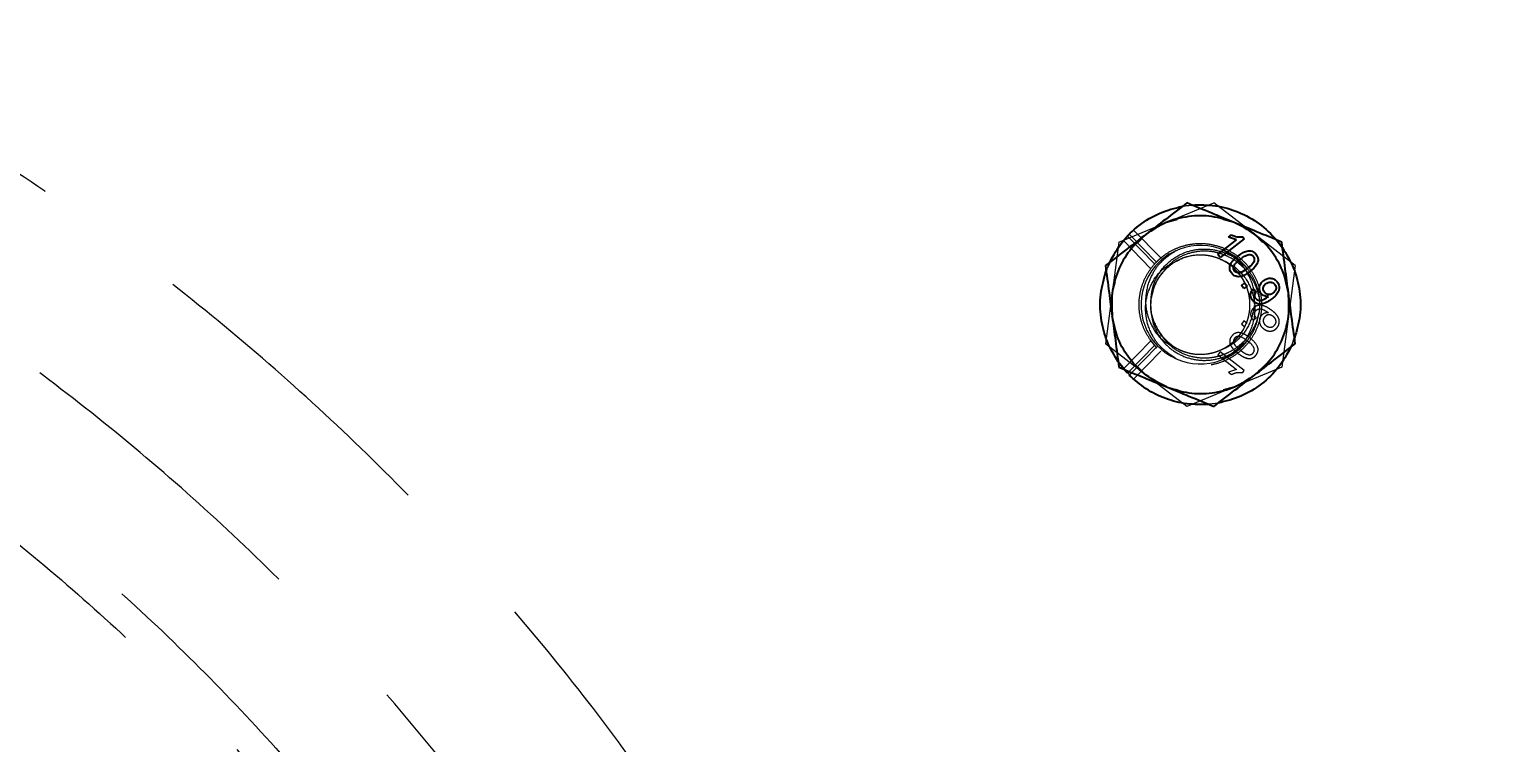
# Model space of a CAD drawing. Header units: millimetres. Extents: x 861 to 27901, y 673 to 17923.
# Drawn here: x 11031.6 to 11227.5, y 6030 to 6125.5 of the extents above; entities that cross this region are included whole.
import ezdxf

# ---------------------------------------------------------------- set-up
doc = ezdxf.new("R2010")
doc.units = ezdxf.units.MM
doc.header["$LTSCALE"] = 33.3
doc.linetypes.add('HIDDEN', pattern=[1.905, 1.27, -0.635])
doc.layers.add('CAPA_1', color=7, linetype='Continuous')
doc.styles.add('SLDTEXTSTYLE0', font='TXT', dxfattribs={"width": 0.75})
doc.dimstyles.new('SLDDIMSTYLE0', dxfattribs={"dimtxt": 66.6, "dimasz": 66.6, "dimexe": 0, "dimexo": 0.0625, "dimgap": 16.65, "dimtad": 2, "dimdec": 0, "dimlfac": 1.261261, "dimrnd": 1e-09, "dimzin": 12, "dimdsep": 46, "dimtxsty": 'SLDTEXTSTYLE0', "dimsah": 1, "dimcen": 0.09, "dimadec": 0, "dimazin": 3, "dimtfac": 1, "dimtdec": 0, "dimtofl": 0, "dimtmove": 0, "dimatfit": 3, "dimfxl": 1, "dimfrac": 2, "dimtolj": 1, "dimtzin": 12, "dimarcsym": 0})

# ---------------------------------------------------------------- blocks, each defined once
blk = doc.blocks.new('_D_13')
at = {"layer": 'CAPA_1', "transparency": 16777216}
for p, q in [((9823.17, 6912.25), (14695.32, 6912.25)), ((14662.02, 6912.25), (14662.02, 5357.98)), ((14240.18, 5357.98), (14695.32, 5357.98))]:
    blk.add_line(p, q, dxfattribs=at)
for points in [[(14662.02, 6912.25), (14651.77, 6845.65), (14672.27, 6845.65)], [(14662.02, 5357.98), (14672.27, 5424.58), (14651.77, 5424.58)]]:
    blk.add_solid(points, dxfattribs=at)
at = {"layer": 'CAPA_1', "transparency": 16777216, "insert": (14576.17, 6036.69), "char_height": 66.6, "attachment_point": 1, "rotation": 90, "style": 'SLDTEXTSTYLE0'}
blk.add_mtext('1960', dxfattribs=at)

msp = doc.modelspace()

# ---------------------------------------------------------------- linework, layer by layer
at = {"color": 1, "linetype": 'HIDDEN', "lineweight": 18}
for p, q in [((11177.32, 6097.02), (11190.02, 6102.25)), ((11186.1, 6101.85), (11185.23, 6101.63)), ((11185.82, 6101.82), (11187.06, 6101.98)), ((11187.7, 6101.96), (11186.36, 6101.89)), ((11200.9, 6093.88), (11190.02, 6102.25)), ((11178.69, 6098.06), (11179.27, 6098.61)), ((11179.74, 6098.95), (11179.27, 6098.61)), ((11179.27, 6098.61), (11182.9, 6094.89)), ((11183.67, 6099.64), (11185.15, 6100.03)), ((11191.26, 6100.03), (11192.75, 6099.63)), ((11177.32, 6097.02), (11175.51, 6083.41)), ((11181.58, 6093.46), (11177.92, 6097.21)), ((11178.45, 6097.82), (11178.08, 6097.33)), ((11182.09, 6094.09), (11178.45, 6097.82)), ((11182.32, 6094.34), (11178.69, 6098.06)), ((11180.87, 6097.98), (11179.87, 6096.98)), ((11195.46, 6098.07), (11196.54, 6096.98)), ((11199.32, 6096.04), (11198.21, 6097.49)), ((11198.42, 6097.29), (11199.18, 6096.3)), ((11176.41, 6094.85), (11175.78, 6093.58)), ((11182.32, 6094.34), (11182.9, 6094.89)), ((11182.9, 6094.89), (11183.04, 6094.98)), ((11185.67, 6094.76), (11185.82, 6094.84)), ((11193.22, 6094.75), (11193.04, 6094.92)), ((11175.69, 6093.37), (11175.48, 6092.6)), ((11175.6, 6093.16), (11176.08, 6094.32)), ((11200.9, 6093.88), (11199.09, 6080.27)), ((11176.82, 6091.69), (11176.42, 6090.21)), ((11176.82, 6085.59), (11176.42, 6087.09)), ((11195.33, 6086.52), (11195.69, 6086.9)), ((11195.87, 6086.77), (11196.07, 6087.61)), ((11197.24, 6087.62), (11197.32, 6087.55)), ((11199.99, 6087.07), (11199.59, 6085.59)), ((11182.83, 6084.82), (11183.2, 6084.3)), ((11194.03, 6086.46), (11193.71, 6086.05)), ((11193.71, 6086.05), (11194.13, 6085.73)), ((11194.45, 6086.14), (11194.03, 6086.46)), ((11200.53, 6083.45), (11200.95, 6084.74)), ((11186.39, 6075.03), (11175.51, 6083.41)), ((11181.58, 6083.82), (11177.92, 6080.07)), ((11182.09, 6083.19), (11178.68, 6079.7)), ((11182.32, 6082.95), (11179.02, 6079.57)), ((11182.44, 6082.84), (11181.56, 6083.87)), ((11181.58, 6083.82), (11182.09, 6083.19)), ((11194.17, 6083.42), (11193.04, 6082.36)), ((11200.01, 6082.45), (11200.43, 6083.21)), ((11200.8, 6084.12), (11200.33, 6082.97)), ((11177.2, 6081.02), (11178.76, 6079.17)), ((11177.92, 6080.07), (11177.23, 6080.98)), ((11179.27, 6078.67), (11182.9, 6082.4)), ((11190.85, 6082.33), (11190.53, 6081.91)), ((11190.53, 6081.91), (11193.04, 6079.98)), ((11194.07, 6079.84), (11190.85, 6082.33)), ((11192.77, 6082.21), (11193.28, 6082.57)), ((11180.95, 6079.22), (11179.87, 6080.3)), ((11199.09, 6080.27), (11186.39, 6075.03)), ((11193.04, 6079.98), (11191.99, 6079.6)), ((11191.99, 6079.6), (11192.38, 6079.3)), ((11193.87, 6079.57), (11194.07, 6079.84)), ((11192.74, 6077.65), (11191.26, 6077.25)), ((11188.83, 6075.32), (11190.66, 6075.49)), ((11190.59, 6075.47), (11189.35, 6075.3))]:
    msp.add_line(p, q, dxfattribs=at)
at = {"color": 7, "linetype": 'Continuous', "lineweight": 25}
for p, q in [((11190.53, 6095.37), (11193.04, 6097.31)), ((11194.07, 6097.44), (11190.85, 6094.96)), ((11191.99, 6097.69), (11192.38, 6097.98)), ((11193.04, 6097.31), (11191.99, 6097.69)), ((11193.87, 6097.71), (11194.07, 6097.44)), ((11190.85, 6094.96), (11190.53, 6095.37)), ((11193.71, 6091.23), (11194.13, 6091.55)), ((11194.03, 6090.82), (11193.71, 6091.23)), ((11194.45, 6091.14), (11194.03, 6090.82)), ((11194.13, 6091.55), (11194.45, 6091.14)), ((11195.33, 6090.76), (11195.69, 6090.38)), ((11197.24, 6089.67), (11197.32, 6089.73)), ((11178.45, 6079.47), (11177.92, 6080.07)), ((11178.68, 6079.7), (11178.45, 6079.47)), ((11179.02, 6079.57), (11178.69, 6079.23))]:
    msp.add_line(p, q, dxfattribs=at)
at = {"color": 1, "linetype": 'HIDDEN', "lineweight": 18}
msp.add_arc((11188.2, 6088.64), 7.93, 37.5876, 307.5876, dxfattribs=at)
for points in [[(11121.76, 6013.67), (11118.45, 6018.6), (11111.84, 6028.47), (11100.89, 6042.53), (11089.23, 6056.01), (11076.81, 6068.79), (11063.71, 6080.86), (11049.94, 6092.18), (11035.56, 6102.71), (11020.61, 6112.41), (11005.15, 6121.26), (10989.21, 6129.23), (10972.85, 6136.3), (10956.11, 6142.43), (10939.07, 6147.62), (10921.75, 6151.85), (10904.23, 6155.09), (10886.55, 6157.35), (10868.78, 6158.61), (10850.96, 6158.88), (10833.15, 6158.15), (10815.41, 6156.41), (10797.8, 6153.69), (10780.37, 6149.98), (10763.18, 6145.31), (10746.27, 6139.67), (10729.71, 6133.1), (10713.54, 6125.6), (10697.81, 6117.22), (10682.58, 6107.96), (10667.9, 6097.87), (10653.8, 6086.96), (10640.34, 6075.29), (10627.55, 6062.88), (10615.48, 6049.77), (10604.16, 6036), (10593.63, 6021.62), (10583.93, 6006.68), (10575.08, 5991.21), (10567.11, 5975.27), (10560.04, 5958.91), (10553.91, 5942.18), (10548.72, 5925.13), (10544.5, 5907.81), (10541.25, 5890.29), (10538.99, 5872.61), (10537.73, 5854.84), (10537.46, 5837.02), (10538.2, 5819.21), (10539.93, 5801.48), (10542.65, 5783.86), (10546.36, 5766.43), (10551.03, 5749.24), (10556.67, 5732.33), (10563.24, 5715.77), (10570.75, 5699.6), (10579.09, 5683.85), (10585.37, 5673.77), (10588.52, 5668.74)], [(10622.14, 5690.48), (10619.39, 5694.88), (10613.89, 5703.69), (10606.61, 5717.46), (10600.05, 5731.58), (10594.3, 5746.06), (10589.38, 5760.83), (10585.29, 5775.86), (10582.05, 5791.09), (10579.67, 5806.49), (10578.16, 5821.99), (10577.52, 5837.55), (10577.75, 5853.12), (10578.85, 5868.65), (10580.83, 5884.1), (10583.67, 5899.41), (10587.36, 5914.54), (10591.89, 5929.44), (10597.25, 5944.07), (10603.43, 5958.36), (10610.39, 5972.29), (10618.13, 5985.81), (10626.61, 5998.87), (10635.81, 6011.44), (10645.7, 6023.47), (10656.25, 6034.92), (10667.42, 6045.77), (10679.19, 6055.98), (10691.51, 6065.5), (10704.34, 6074.33), (10717.65, 6082.41), (10731.39, 6089.74), (10745.52, 6096.29), (10760, 6102.04), (10774.77, 6106.96), (10789.8, 6111.05), (10805.03, 6114.29), (10820.42, 6116.67), (10835.92, 6118.18), (10851.48, 6118.82), (10867.06, 6118.59), (10882.59, 6117.49), (10898.04, 6115.51), (10913.35, 6112.68), (10928.48, 6108.98), (10943.38, 6104.45), (10958, 6099.09), (10972.3, 6092.92), (10986.23, 6085.95), (10999.75, 6078.21), (11012.81, 6069.73), (11025.38, 6060.53), (11037.41, 6050.64), (11048.86, 6040.09), (11059.71, 6028.92), (11069.91, 6017.15), (11079.47, 6004.85), (11085.25, 5996.23), (11088.14, 5991.92)], [(11181.58, 6083.82), (11181.3, 6084.26), (11180.73, 6085.14), (11180.21, 6086.64), (11179.97, 6088.2), (11180.04, 6089.78), (11180.41, 6091.32), (11181.06, 6092.76), (11181.98, 6094.04), (11183.13, 6095.13), (11184.46, 6095.98), (11185.93, 6096.56), (11187.48, 6096.85), (11189.06, 6096.84), (11190.61, 6096.52), (11192.07, 6095.92), (11193.38, 6095.05), (11194.51, 6093.94), (11195.41, 6092.64), (11196.04, 6091.2), (11196.38, 6089.65), (11196.43, 6088.07), (11196.17, 6086.52), (11195.61, 6085.04), (11194.79, 6083.69), (11193.72, 6082.52), (11192.46, 6081.58), (11191.03, 6080.9), (11189.5, 6080.5), (11187.93, 6080.41), (11186.36, 6080.61), (11184.86, 6081.11), (11183.47, 6081.88), (11182.7, 6082.59), (11182.32, 6082.95)], [(11182.94, 6084.59), (11182.49, 6085.34), (11181.59, 6086.84), (11181.46, 6089.53), (11182.3, 6092.04), (11184.05, 6094.04), (11186.43, 6095.22), (11189.08, 6095.4), (11191.6, 6094.55), (11193.6, 6092.8), (11194.78, 6090.42), (11194.96, 6087.76), (11194.11, 6085.24), (11192.36, 6083.24), (11189.98, 6082.06), (11187.34, 6081.89), (11184.77, 6082.71), (11183.55, 6083.96), (11182.94, 6084.59)], [(11194.49, 6093.48), (11194.78, 6093.05), (11195.37, 6092.19), (11195.9, 6090.71), (11196.18, 6089.16), (11196.1, 6088.12), (11196.06, 6087.6)], [(11182.94, 6084.59), (11182.7, 6084.95), (11182.2, 6085.67), (11181.75, 6086.91), (11181.52, 6088.21), (11181.59, 6089.08), (11181.62, 6089.51)]]:
    msp.add_open_spline(points, degree=3, dxfattribs=at)
for points, knots in [([(11104.78, 6002.69), (11101.69, 6007.31), (11095.5, 6016.54), (11085.25, 6029.71), (11074.33, 6042.33), (11062.7, 6054.3), (11050.43, 6065.6), (11037.54, 6076.2), (11024.07, 6086.06), (11010.08, 6095.14), (10995.6, 6103.43), (10980.67, 6110.89), (10965.35, 6117.51), (10949.69, 6123.25), (10933.72, 6128.11), (10917.51, 6132.07), (10901.1, 6135.11), (10884.55, 6137.22), (10867.91, 6138.4), (10851.22, 6138.65), (10834.55, 6137.97), (10817.94, 6136.34), (10801.45, 6133.79), (10785.13, 6130.32), (10769.03, 6125.94), (10753.2, 6120.67), (10737.69, 6114.51), (10722.55, 6107.5), (10707.83, 6099.64), (10693.57, 6090.98), (10679.82, 6081.53), (10666.62, 6071.32), (10654.01, 6060.38), (10642.04, 6048.76), (10630.74, 6036.49), (10620.14, 6023.6), (10610.28, 6010.13), (10601.2, 5996.14), (10592.91, 5981.66), (10585.45, 5966.73), (10578.83, 5951.41), (10573.09, 5935.75), (10568.23, 5919.78), (10564.28, 5903.57), (10561.23, 5887.17), (10559.14, 5870.61), (10557.94, 5854.85), (10557.9, 5844.61), (10557.88, 5839.92)], [0, 0, 0, 0, 0.021814, 0.043628, 0.065442, 0.087256, 0.109071, 0.130885, 0.152699, 0.174513, 0.196327, 0.218141, 0.239955, 0.261769, 0.283583, 0.305397, 0.327212, 0.349026, 0.37084, 0.392654, 0.414468, 0.436282, 0.458096, 0.47991, 0.501724, 0.523538, 0.545353, 0.567167, 0.588981, 0.610795, 0.632609, 0.654423, 0.676237, 0.698051, 0.719865, 0.74168, 0.763494, 0.785308, 0.807122, 0.828936, 0.85075, 0.872564, 0.894378, 0.916192, 0.938006, 0.959821, 0.981635, 1, 1, 1, 1]), ([(10747.72, 6101.27), (10751.36, 6102.76), (10759.88, 6106.24), (10773.63, 6110.74), (10788.86, 6114.91), (10804.32, 6118.19), (10819.93, 6120.6), (10835.65, 6122.14), (10851.43, 6122.79), (10867.23, 6122.55), (10882.98, 6121.43), (10898.65, 6119.43), (10914.18, 6116.55), (10929.53, 6112.81), (10944.64, 6108.21), (10959.47, 6102.77), (10973.98, 6096.51), (10988.1, 6089.45), (11001.81, 6081.6), (11015.06, 6073), (11027.81, 6063.67), (11040.01, 6053.64), (11051.63, 6042.93), (11062.64, 6031.6), (11072.97, 6019.66), (11082.68, 6007.19), (11088.54, 5998.45), (11091.47, 5994.07)], [0, 0, 0, 0, 0.030196, 0.070605, 0.111013, 0.151422, 0.19183, 0.232239, 0.272647, 0.313056, 0.353464, 0.393873, 0.434281, 0.47469, 0.515098, 0.555507, 0.595915, 0.636324, 0.676732, 0.717141, 0.757549, 0.797958, 0.838366, 0.878775, 0.919183, 0.959592, 1, 1, 1, 1]), ([(11184.97, 6095.88), (11184.21, 6095.37), (11182.94, 6094.53), (11181.6, 6092.58), (11180.84, 6090.4), (11180.85, 6087.84), (11181.77, 6085.47), (11183.09, 6083.76), (11184.22, 6083.25), (11184.57, 6083.09)], [0, 0, 0, 0, 0.1725441, 0.2879609, 0.4454264, 0.6059004, 0.7652904, 0.9267736, 1, 1, 1, 1]), ([(11184.97, 6081.4), (11184.21, 6081.91), (11182.94, 6082.76), (11181.6, 6084.7), (11180.84, 6086.88), (11180.85, 6089.44), (11181.76, 6091.83), (11183.32, 6093.73), (11184.74, 6094.34), (11185.37, 6094.61)], [0, 0, 0, 0, 0.163193, 0.272354, 0.421286, 0.573063, 0.723815, 0.876546, 1, 1, 1, 1]), ([(11181.62, 6089.51), (11181.67, 6089.98), (11181.77, 6090.9), (11182.38, 6092.46), (11183.5, 6094.03), (11185.24, 6095.32), (11187.22, 6096.03), (11189.32, 6096.17), (11191.38, 6095.71), (11193.17, 6094.79), (11194.08, 6093.89), (11194.49, 6093.48)], [0, 0, 0, 0, 0.081677, 0.161349, 0.291035, 0.413148, 0.534221, 0.654764, 0.776345, 0.898838, 1, 1, 1, 1]), ([(11182.94, 6084.59), (11183.14, 6084.36), (11183.62, 6083.77), (11184.34, 6083.22), (11184.99, 6082.83), (11185.44, 6082.59), (11186.02, 6082.36), (11186.46, 6082.23), (11186.7, 6082.17), (11186.7, 6082.17), (11186.7, 6082.17), (11186.71, 6082.17), (11186.71, 6082.17), (11186.71, 6082.17), (11186.72, 6082.17), (11186.73, 6082.17), (11186.76, 6082.16), (11186.83, 6082.14), (11187.04, 6082.1), (11187.75, 6081.99), (11188.57, 6081.98), (11189.35, 6082.1), (11189.81, 6082.19), (11190.31, 6082.34), (11190.76, 6082.51), (11191.03, 6082.63), (11191.3, 6082.76), (11191.65, 6082.95), (11192.12, 6083.27), (11192.57, 6083.63), (11192.96, 6084), (11193.34, 6084.42), (11193.73, 6084.94), (11194.04, 6085.45), (11194.2, 6085.79), (11194.33, 6086.06), (11194.47, 6086.43), (11194.64, 6086.97), (11194.76, 6087.53), (11194.84, 6088.13), (11194.85, 6088.73), (11194.82, 6089.28), (11194.76, 6089.76), (11194.69, 6090.1), (11194.64, 6090.3), (11194.57, 6090.55), (11194.45, 6090.92), (11194.25, 6091.41), (11194.03, 6091.84), (11193.82, 6092.2), (11193.47, 6092.71), (11192.93, 6093.35), (11192.13, 6094.03), (11191.35, 6094.51), (11190.62, 6094.84), (11189.92, 6095.07), (11189.22, 6095.22), (11188.5, 6095.29), (11187.27, 6095.28), (11185.51, 6094.86), (11183.59, 6093.59), (11182.15, 6091.74), (11181.8, 6090.26), (11181.62, 6089.51)], [0, 0, 0, 0, 0.025018, 0.062505, 0.073457, 0.087536, 0.104741, 0.12507, 0.12508, 0.125088, 0.125103, 0.125129, 0.125176, 0.125264, 0.125429, 0.125753, 0.126422, 0.127908, 0.131491, 0.144058, 0.187539, 0.197474, 0.209566, 0.225509, 0.240805, 0.248969, 0.250106, 0.265748, 0.281391, 0.297034, 0.312676, 0.325838, 0.344007, 0.365974, 0.374124, 0.375253, 0.390902, 0.40655, 0.422199, 0.437847, 0.456199, 0.471384, 0.483402, 0.495485, 0.499868, 0.500438, 0.516867, 0.531646, 0.544773, 0.556248, 0.566071, 0.595236, 0.625559, 0.651348, 0.670843, 0.691621, 0.711565, 0.729805, 0.750654, 0.81299, 0.875327, 0.937663, 1, 1, 1, 1]), ([(11196.06, 6089.68), (11195.97, 6090.05), (11195.79, 6090.79), (11195.36, 6091.74), (11194.86, 6092.57), (11194.27, 6093.33), (11193.34, 6094.24), (11192.36, 6094.88), (11191.5, 6095.26), (11191.02, 6095.44), (11190.5, 6095.6), (11189.48, 6095.81), (11187.94, 6095.85), (11186, 6095.34), (11184.43, 6094.47), (11183.75, 6093.63), (11183.5, 6093.32)], [0, 0, 0, 0, 0.069953, 0.139917, 0.190192, 0.248551, 0.314879, 0.430246, 0.459213, 0.488205, 0.524204, 0.55973, 0.679272, 0.802424, 0.926676, 1, 1, 1, 1]), ([(11190.92, 6094.7), (11191.33, 6094.53), (11192.17, 6094.18), (11193.62, 6093.07), (11194.94, 6091.27), (11195.54, 6089.01), (11195.47, 6086.71), (11194.78, 6084.66), (11193.29, 6082.58), (11191.88, 6081.74), (11191.06, 6081.24)], [0, 0, 0, 0, 0.079497, 0.158991, 0.315135, 0.461945, 0.560322, 0.714796, 0.834185, 1, 1, 1, 1]), ([(11195.46, 6088.75), (11195.47, 6089.25), (11195.49, 6090.63), (11194.77, 6092.62), (11193.29, 6094.7), (11191.88, 6095.55), (11191.06, 6096.04)], [0, 0, 0, 0, 0.165547, 0.45872, 0.685305, 1, 1, 1, 1]), ([(11199.59, 6091.69), (11199.79, 6091.2), (11200, 6090.66), (11200, 6090.1), (11200, 6090.06)], [0, 0, 0, 0, 0.928699, 1, 1, 1, 1]), ([(11181.62, 6087.77), (11181.67, 6087.31), (11181.77, 6086.39), (11182.38, 6084.82), (11183.5, 6083.26), (11185.24, 6081.97), (11187.22, 6081.25), (11189.32, 6081.11), (11191.38, 6081.57), (11193.17, 6082.49), (11194.08, 6083.4), (11194.49, 6083.81)], [0, 0, 0, 0, 0.081677, 0.161349, 0.291035, 0.413148, 0.534221, 0.654764, 0.776345, 0.898838, 1, 1, 1, 1]), ([(11196.06, 6087.6), (11195.97, 6087.23), (11195.79, 6086.49), (11195.36, 6085.55), (11194.86, 6084.71), (11194.27, 6083.96), (11193.34, 6083.04), (11192.36, 6082.4), (11191.5, 6082.02), (11191.02, 6081.84), (11190.5, 6081.69), (11189.48, 6081.47), (11187.94, 6081.43), (11185.99, 6081.94), (11184.2, 6082.98), (11183.36, 6084.05), (11182.94, 6084.59)], [0, 0, 0, 0, 0.066556, 0.133122, 0.180956, 0.23648, 0.299587, 0.409351, 0.436911, 0.464495, 0.498747, 0.532548, 0.646284, 0.763454, 0.881671, 1, 1, 1, 1]), ([(11190.92, 6082.58), (11191.34, 6082.75), (11192.18, 6083.11), (11193.61, 6084.21), (11194.98, 6086), (11195.31, 6087.71), (11195.46, 6088.54)], [0, 0, 0, 0, 0.172574, 0.345139, 0.684098, 1, 1, 1, 1]), ([(11193.04, 6082.36), (11193.32, 6082.59), (11193.68, 6082.89), (11194.03, 6083.26), (11194.25, 6083.51), (11194.5, 6083.82), (11194.8, 6084.24), (11195.26, 6084.97), (11195.77, 6086.07), (11195.97, 6087.09), (11196.06, 6087.6)], [0, 0, 0, 0, 0.174168, 0.224334, 0.249848, 0.333258, 0.41667, 0.500084, 0.750043, 1, 1, 1, 1]), ([(11195.19, 6088.05), (11195.11, 6087.93), (11194.99, 6087.75), (11194.93, 6087.47), (11194.93, 6087.19), (11195.04, 6086.84), (11195.23, 6086.63), (11195.33, 6086.52)], [0, 0, 0, 0, 0.249859, 0.375956, 0.500482, 0.749847, 1, 1, 1, 1]), ([(11195.19, 6088.05), (11195.11, 6087.93), (11194.99, 6087.75), (11194.93, 6087.47), (11194.93, 6087.19), (11195.04, 6086.84), (11195.23, 6086.63), (11195.33, 6086.52)], [0, 0, 0, 0, 0.249859, 0.375718, 0.500481, 0.749846, 1, 1, 1, 1]), ([(11197.78, 6087.86), (11197.58, 6088), (11197.19, 6088.29), (11196.61, 6088.54), (11196.12, 6088.58), (11195.76, 6088.5), (11195.43, 6088.32), (11195.27, 6088.14), (11195.19, 6088.05)], [0, 0, 0, 0, 0.250485, 0.500118, 0.62804, 0.750092, 0.874994, 1, 1, 1, 1]), ([(11195.69, 6086.9), (11195.63, 6086.97), (11195.52, 6087.1), (11195.44, 6087.29), (11195.43, 6087.45), (11195.46, 6087.61), (11195.53, 6087.71), (11195.57, 6087.78)], [0, 0, 0, 0, 0.2770743, 0.499914, 0.6248343, 0.7503808, 1, 1, 1, 1]), ([(11195.69, 6086.9), (11195.63, 6086.97), (11195.52, 6087.1), (11195.44, 6087.29), (11195.43, 6087.45), (11195.46, 6087.57), (11195.5, 6087.68), (11195.55, 6087.75), (11195.57, 6087.78)], [0, 0, 0, 0, 0.276477, 0.499318, 0.623718, 0.749496, 0.874756, 1, 1, 1, 1]), ([(11195.57, 6087.78), (11195.63, 6087.84), (11195.73, 6087.96), (11195.95, 6088.06), (11196.18, 6088.1), (11196.65, 6088), (11196.98, 6087.79), (11197.24, 6087.62)], [0, 0, 0, 0, 0.125207, 0.25031, 0.375339, 0.50062, 1, 1, 1, 1]), ([(11196.33, 6087.14), (11196.31, 6087.11), (11196.26, 6087.04), (11196.18, 6086.9), (11196.11, 6086.7), (11196.09, 6086.46), (11196.12, 6086.22), (11196.19, 6085.98), (11196.36, 6085.69), (11196.54, 6085.53), (11196.67, 6085.42)], [0, 0, 0, 0, 0.062611, 0.125226, 0.250194, 0.373586, 0.500286, 0.62458, 0.750412, 1, 1, 1, 1]), ([(11196.33, 6087.14), (11196.29, 6087.07), (11196.19, 6086.94), (11196.12, 6086.7), (11196.09, 6086.46), (11196.12, 6086.22), (11196.19, 6085.98), (11196.36, 6085.69), (11196.54, 6085.53), (11196.67, 6085.42)], [0, 0, 0, 0, 0.125074, 0.250064, 0.373261, 0.500199, 0.624296, 0.750369, 1, 1, 1, 1]), ([(11197.32, 6087.55), (11197.23, 6087.56), (11197.04, 6087.56), (11196.77, 6087.48), (11196.52, 6087.35), (11196.39, 6087.21), (11196.33, 6087.14)], [0, 0, 0, 0, 0.24954, 0.50198, 0.751372, 1, 1, 1, 1]), ([(11197.32, 6087.55), (11197.23, 6087.56), (11197.04, 6087.56), (11196.77, 6087.48), (11196.52, 6087.35), (11196.39, 6087.21), (11196.33, 6087.14)], [0, 0, 0, 0, 0.248943, 0.49945, 0.750285, 1, 1, 1, 1]), ([(11196.8, 6086.98), (11196.74, 6086.89), (11196.65, 6086.75), (11196.61, 6086.54), (11196.62, 6086.38), (11196.66, 6086.23), (11196.76, 6086.03), (11196.88, 6085.93), (11196.96, 6085.85)], [0, 0, 0, 0, 0.24952, 0.373528, 0.499888, 0.62379, 0.750316, 1, 1, 1, 1]), ([(11196.8, 6086.98), (11196.74, 6086.89), (11196.65, 6086.75), (11196.61, 6086.54), (11196.62, 6086.38), (11196.66, 6086.23), (11196.76, 6086.03), (11196.88, 6085.93), (11196.96, 6085.85)], [0, 0, 0, 0, 0.249521, 0.373851, 0.499889, 0.624096, 0.750315, 1, 1, 1, 1]), ([(11197.95, 6087.07), (11197.86, 6087.13), (11197.72, 6087.22), (11197.51, 6087.28), (11197.35, 6087.29), (11197.19, 6087.26), (11196.99, 6087.18), (11196.88, 6087.06), (11196.8, 6086.98)], [0, 0, 0, 0, 0.249977, 0.377915, 0.500342, 0.627106, 0.750811, 1, 1, 1, 1]), ([(11197.95, 6087.07), (11197.86, 6087.13), (11197.72, 6087.22), (11197.51, 6087.28), (11197.35, 6087.29), (11197.19, 6087.26), (11196.99, 6087.18), (11196.88, 6087.06), (11196.8, 6086.98)], [0, 0, 0, 0, 0.249976, 0.378222, 0.500342, 0.627452, 0.750811, 1, 1, 1, 1]), ([(11198.5, 6085.59), (11198.56, 6085.68), (11198.68, 6085.87), (11198.77, 6086.2), (11198.77, 6086.54), (11198.65, 6086.98), (11198.3, 6087.44), (11197.96, 6087.72), (11197.78, 6087.86)], [0, 0, 0, 0, 0.125064, 0.25009, 0.37511, 0.500169, 0.749441, 1, 1, 1, 1]), ([(11198.17, 6085.94), (11198.23, 6086.03), (11198.32, 6086.17), (11198.34, 6086.39), (11198.32, 6086.55), (11198.27, 6086.71), (11198.16, 6086.89), (11198.03, 6087), (11197.95, 6087.07)], [0, 0, 0, 0, 0.249017, 0.371845, 0.499365, 0.623226, 0.749892, 1, 1, 1, 1]), ([(11198.17, 6085.94), (11198.23, 6086.03), (11198.32, 6086.17), (11198.34, 6086.39), (11198.32, 6086.55), (11198.27, 6086.71), (11198.16, 6086.89), (11198.03, 6087), (11197.95, 6087.07)], [0, 0, 0, 0, 0.2490169, 0.3721384, 0.4993655, 0.6235619, 0.7498927, 1, 1, 1, 1]), ([(11194.83, 6084.2), (11194.64, 6084.34), (11194.27, 6084.61), (11193.74, 6084.85), (11193.28, 6084.92), (11192.93, 6084.86), (11192.62, 6084.69), (11192.47, 6084.51), (11192.4, 6084.43)], [0, 0, 0, 0, 0.250476, 0.500347, 0.625768, 0.750176, 0.87497, 1, 1, 1, 1]), ([(11194.83, 6084.2), (11194.64, 6084.34), (11194.27, 6084.61), (11193.74, 6084.85), (11193.28, 6084.92), (11192.93, 6084.86), (11192.62, 6084.69), (11192.47, 6084.51), (11192.4, 6084.43)], [0, 0, 0, 0, 0.250472, 0.500339, 0.626188, 0.75018, 0.874972, 1, 1, 1, 1]), ([(11196.67, 6085.42), (11196.81, 6085.33), (11197.03, 6085.18), (11197.36, 6085.1), (11197.62, 6085.1), (11197.88, 6085.14), (11198.2, 6085.27), (11198.38, 6085.46), (11198.5, 6085.59)], [0, 0, 0, 0, 0.249869, 0.376654, 0.500348, 0.627459, 0.750824, 1, 1, 1, 1]), ([(11196.67, 6085.42), (11196.81, 6085.33), (11197.03, 6085.18), (11197.36, 6085.1), (11197.62, 6085.1), (11197.88, 6085.14), (11198.2, 6085.27), (11198.38, 6085.46), (11198.5, 6085.59)], [0, 0, 0, 0, 0.249869, 0.376454, 0.500348, 0.627239, 0.750824, 1, 1, 1, 1]), ([(11196.96, 6085.85), (11197.06, 6085.79), (11197.25, 6085.66), (11197.54, 6085.62), (11197.76, 6085.65), (11197.98, 6085.73), (11198.1, 6085.86), (11198.17, 6085.94)], [0, 0, 0, 0, 0.2502502, 0.4998414, 0.6292884, 0.7506655, 1, 1, 1, 1]), ([(11196.96, 6085.85), (11197.06, 6085.79), (11197.25, 6085.66), (11197.54, 6085.62), (11197.76, 6085.65), (11197.98, 6085.73), (11198.1, 6085.86), (11198.17, 6085.94)], [0, 0, 0, 0, 0.2502504, 0.4998418, 0.6295763, 0.7506654, 1, 1, 1, 1]), ([(11192.4, 6084.43), (11192.3, 6084.28), (11192.16, 6084.06), (11192.12, 6083.72), (11192.14, 6083.55), (11192.15, 6083.47)], [0, 0, 0, 0, 0.499036, 0.74951, 1, 1, 1, 1]), ([(11192.4, 6084.43), (11192.3, 6084.28), (11192.16, 6084.06), (11192.13, 6083.76), (11192.13, 6083.59), (11192.15, 6083.51), (11192.15, 6083.47)], [0, 0, 0, 0, 0.498795, 0.749148, 0.874576, 1, 1, 1, 1]), ([(11192.15, 6083.47), (11192.21, 6083.33), (11192.31, 6083.06), (11192.68, 6082.6), (11193.01, 6082.32), (11193.23, 6082.13)], [0, 0, 0, 0, 0.249754, 0.499871, 1, 1, 1, 1]), ([(11192.77, 6084.14), (11192.73, 6084.07), (11192.64, 6083.93), (11192.63, 6083.67), (11192.69, 6083.43), (11192.97, 6083.01), (11193.29, 6082.75), (11193.55, 6082.55)], [0, 0, 0, 0, 0.124696, 0.249462, 0.374432, 0.499637, 1, 1, 1, 1]), ([(11194.51, 6083.79), (11194.24, 6083.99), (11193.91, 6084.24), (11193.44, 6084.4), (11193.19, 6084.4), (11192.94, 6084.32), (11192.83, 6084.2), (11192.77, 6084.14)], [0, 0, 0, 0, 0.50041, 0.625613, 0.75058, 0.875344, 1, 1, 1, 1]), ([(11195.29, 6082.19), (11195.33, 6082.26), (11195.42, 6082.4), (11195.44, 6082.66), (11195.38, 6082.9), (11195.1, 6083.32), (11194.77, 6083.58), (11194.51, 6083.79)], [0, 0, 0, 0, 0.124745, 0.249484, 0.374471, 0.499648, 1, 1, 1, 1]), ([(11195.67, 6081.91), (11195.73, 6082.01), (11195.86, 6082.2), (11195.95, 6082.54), (11195.92, 6082.89), (11195.62, 6083.52), (11195.18, 6083.9), (11194.83, 6084.2)], [0, 0, 0, 0, 0.125373, 0.250644, 0.375698, 0.501113, 1, 1, 1, 1]), ([(11193.23, 6082.13), (11193.42, 6082), (11193.79, 6081.73), (11194.33, 6081.48), (11194.79, 6081.42), (11195.14, 6081.48), (11195.44, 6081.65), (11195.59, 6081.82), (11195.67, 6081.91)], [0, 0, 0, 0, 0.250482, 0.500345, 0.631866, 0.750221, 0.874987, 1, 1, 1, 1]), ([(11193.23, 6082.13), (11193.42, 6082), (11193.79, 6081.73), (11194.33, 6081.48), (11194.79, 6081.42), (11195.14, 6081.48), (11195.44, 6081.65), (11195.59, 6081.82), (11195.67, 6081.91)], [0, 0, 0, 0, 0.250482, 0.500346, 0.631705, 0.750221, 0.874987, 1, 1, 1, 1]), ([(11193.55, 6082.55), (11193.74, 6082.41), (11194.01, 6082.22), (11194.41, 6082), (11194.63, 6081.96), (11194.74, 6081.93)], [0, 0, 0, 0, 0.500372, 0.750515, 1, 1, 1, 1]), ([(11194.74, 6081.93), (11194.79, 6081.93), (11194.9, 6081.94), (11195.05, 6081.99), (11195.19, 6082.07), (11195.26, 6082.15), (11195.29, 6082.19)], [0, 0, 0, 0, 0.250158, 0.500156, 0.750032, 1, 1, 1, 1]), ([(11194.74, 6081.93), (11194.79, 6081.93), (11194.9, 6081.94), (11195.05, 6081.99), (11195.16, 6082.06), (11195.24, 6082.13), (11195.27, 6082.17), (11195.29, 6082.19)], [0, 0, 0, 0, 0.250055, 0.499949, 0.749722, 0.874857, 1, 1, 1, 1]), ([(11192.38, 6079.3), (11192.61, 6079.41), (11193.09, 6079.61), (11193.61, 6079.59), (11193.87, 6079.57)], [0, 0, 0, 0, 0.500866, 1, 1, 1, 1]), ([(11196.54, 6080.3), (11196.21, 6079.88), (11195.85, 6079.43), (11195.36, 6079.15), (11195.33, 6079.14)], [0, 0, 0, 0, 0.928699, 1, 1, 1, 1]), ([(11185.15, 6077.25), (11184.62, 6077.33), (11184.05, 6077.41), (11183.57, 6077.7), (11183.53, 6077.72)], [0, 0, 0, 0, 0.928699, 1, 1, 1, 1])]:
    msp.add_open_spline(points, degree=3, knots=knots, dxfattribs=at)
at = {"color": 7, "linetype": 'Continuous', "lineweight": 25}
for points in [[(11176.08, 6094.32), (11176.6, 6095.25), (11177.63, 6097.12), (11179.97, 6099.34), (11182.72, 6101.03), (11184.79, 6101.55), (11185.82, 6101.82)], [(11192.74, 6099.64), (11191.75, 6099.96), (11189.77, 6100.61), (11186.62, 6100.55), (11183.56, 6099.78), (11181.82, 6098.64), (11180.95, 6098.07)], [(11187.06, 6101.98), (11188.12, 6102), (11190.26, 6102.03), (11193.35, 6101.12), (11196.19, 6099.59), (11197.68, 6098.06), (11198.42, 6097.29)], [(11199.99, 6090.21), (11199.78, 6091.23), (11199.35, 6093.27), (11197.72, 6095.97), (11195.53, 6098.23), (11193.67, 6099.17), (11192.74, 6099.64)], [(11180.95, 6098.07), (11180.18, 6097.37), (11178.63, 6095.98), (11177.1, 6093.22), (11176.24, 6090.19), (11176.36, 6088.11), (11176.42, 6087.07)], [(11199.18, 6096.3), (11199.73, 6095.39), (11200.83, 6093.56), (11201.59, 6090.42), (11201.68, 6087.2), (11201.1, 6085.15), (11200.8, 6084.12)], [(11177.23, 6080.98), (11176.68, 6081.89), (11175.58, 6083.72), (11174.82, 6086.86), (11174.73, 6090.08), (11175.31, 6092.14), (11175.6, 6093.16)], [(11195.46, 6079.22), (11196.23, 6079.91), (11197.78, 6081.3), (11199.31, 6084.06), (11200.17, 6087.09), (11200.05, 6089.17), (11199.99, 6090.21)], [(11183.67, 6077.65), (11182.74, 6078.12), (11180.88, 6079.05), (11178.69, 6081.31), (11177.06, 6084.01), (11176.63, 6086.05), (11176.42, 6087.07)], [(11200.33, 6082.97), (11199.81, 6082.03), (11198.78, 6080.17), (11196.44, 6077.94), (11193.69, 6076.25), (11191.62, 6075.73), (11190.59, 6075.47)], [(11189.35, 6075.3), (11188.37, 6075.28), (11186.41, 6075.24), (11183.55, 6075.99), (11180.88, 6077.27), (11179.42, 6078.57), (11178.69, 6079.23)], [(11183.67, 6077.65), (11184.66, 6077.32), (11186.64, 6076.68), (11189.79, 6076.73), (11192.85, 6077.5), (11194.59, 6078.65), (11195.46, 6079.22)]]:
    msp.add_open_spline(points, degree=3, dxfattribs=at)
for points, knots in [([(11186.39, 6102.25), (11185.44, 6101.52), (11183.66, 6100.15), (11181.81, 6098.73), (11180.95, 6098.07)], [0, 0, 0, 0, 0.532771, 1, 1, 1, 1]), ([(11192.74, 6099.64), (11191.73, 6100.05), (11189.58, 6100.94), (11187.5, 6101.8), (11186.39, 6102.25)], [0, 0, 0, 0, 0.4672291, 1, 1, 1, 1]), ([(11199.09, 6097.02), (11197.98, 6097.48), (11195.89, 6098.33), (11193.74, 6099.22), (11192.74, 6099.64)], [0, 0, 0, 0, 0.532771, 1, 1, 1, 1]), ([(11180.95, 6098.07), (11180.09, 6097.4), (11178.25, 6095.98), (11176.46, 6094.61), (11175.51, 6093.88)], [0, 0, 0, 0, 0.467229, 1, 1, 1, 1]), ([(11192.38, 6097.98), (11192.61, 6097.88), (11193.09, 6097.67), (11193.61, 6097.7), (11193.87, 6097.71)], [0, 0, 0, 0, 0.5008657, 1, 1, 1, 1]), ([(11199.99, 6090.21), (11199.85, 6091.29), (11199.54, 6093.6), (11199.25, 6095.83), (11199.09, 6097.02)], [0, 0, 0, 0, 0.467229, 1, 1, 1, 1]), ([(11192.15, 6093.82), (11192.21, 6093.95), (11192.31, 6094.22), (11192.68, 6094.68), (11193.01, 6094.96), (11193.23, 6095.15)], [0, 0, 0, 0, 0.249754, 0.499871, 1, 1, 1, 1]), ([(11192.77, 6093.14), (11192.73, 6093.22), (11192.64, 6093.36), (11192.63, 6093.61), (11192.69, 6093.86), (11192.97, 6094.27), (11193.29, 6094.53), (11193.55, 6094.74)], [0, 0, 0, 0, 0.124696, 0.249462, 0.374432, 0.499637, 1, 1, 1, 1]), ([(11193.23, 6095.15), (11193.42, 6095.28), (11193.79, 6095.56), (11194.33, 6095.8), (11194.79, 6095.86), (11195.14, 6095.8), (11195.44, 6095.64), (11195.59, 6095.46), (11195.67, 6095.37)], [0, 0, 0, 0, 0.2504817, 0.5003456, 0.6317049, 0.7502211, 0.8749867, 1, 1, 1, 1]), ([(11193.55, 6094.74), (11193.74, 6094.87), (11194.01, 6095.07), (11194.41, 6095.28), (11194.63, 6095.33), (11194.74, 6095.35)], [0, 0, 0, 0, 0.5003723, 0.7505151, 1, 1, 1, 1]), ([(11195.29, 6095.09), (11195.33, 6095.02), (11195.42, 6094.88), (11195.44, 6094.62), (11195.38, 6094.38), (11195.1, 6093.96), (11194.77, 6093.7), (11194.51, 6093.5)], [0, 0, 0, 0, 0.124745, 0.249484, 0.374471, 0.499648, 1, 1, 1, 1]), ([(11194.74, 6095.35), (11194.79, 6095.35), (11194.9, 6095.34), (11195.05, 6095.3), (11195.19, 6095.21), (11195.26, 6095.13), (11195.29, 6095.09)], [0, 0, 0, 0, 0.250158, 0.500156, 0.750032, 1, 1, 1, 1]), ([(11195.67, 6095.37), (11195.73, 6095.28), (11195.86, 6095.09), (11195.95, 6094.75), (11195.92, 6094.39), (11195.62, 6093.76), (11195.18, 6093.38), (11194.83, 6093.08)], [0, 0, 0, 0, 0.125373, 0.250644, 0.375698, 0.501113, 1, 1, 1, 1]), ([(11175.51, 6093.88), (11175.67, 6092.69), (11175.97, 6090.45), (11176.27, 6088.15), (11176.42, 6087.07)], [0, 0, 0, 0, 0.532771, 1, 1, 1, 1]), ([(11192.4, 6092.86), (11192.3, 6093), (11192.16, 6093.22), (11192.13, 6093.52), (11192.13, 6093.69), (11192.15, 6093.78), (11192.15, 6093.82)], [0, 0, 0, 0, 0.498795, 0.749148, 0.874576, 1, 1, 1, 1]), ([(11194.83, 6093.08), (11194.64, 6092.94), (11194.27, 6092.67), (11193.74, 6092.43), (11193.28, 6092.37), (11192.93, 6092.42), (11192.62, 6092.6), (11192.47, 6092.77), (11192.4, 6092.86)], [0, 0, 0, 0, 0.250476, 0.500347, 0.625768, 0.750176, 0.87497, 1, 1, 1, 1]), ([(11194.51, 6093.5), (11194.24, 6093.3), (11193.91, 6093.05), (11193.44, 6092.88), (11193.19, 6092.89), (11192.94, 6092.96), (11192.83, 6093.08), (11192.77, 6093.14)], [0, 0, 0, 0, 0.50041, 0.625613, 0.75058, 0.875344, 1, 1, 1, 1]), ([(11195.19, 6089.24), (11195.11, 6089.35), (11194.99, 6089.53), (11194.93, 6089.81), (11194.93, 6090.1), (11195.04, 6090.45), (11195.23, 6090.66), (11195.33, 6090.76)], [0, 0, 0, 0, 0.249859, 0.375718, 0.500481, 0.749846, 1, 1, 1, 1]), ([(11196.33, 6090.14), (11196.29, 6090.21), (11196.19, 6090.35), (11196.12, 6090.58), (11196.09, 6090.82), (11196.12, 6091.07), (11196.19, 6091.3), (11196.36, 6091.59), (11196.54, 6091.75), (11196.67, 6091.86)], [0, 0, 0, 0, 0.125074, 0.250064, 0.373261, 0.500199, 0.624296, 0.750369, 1, 1, 1, 1]), ([(11196.8, 6090.3), (11196.74, 6090.39), (11196.65, 6090.53), (11196.61, 6090.74), (11196.62, 6090.9), (11196.66, 6091.06), (11196.76, 6091.25), (11196.88, 6091.36), (11196.96, 6091.43)], [0, 0, 0, 0, 0.249521, 0.373851, 0.499889, 0.624096, 0.750315, 1, 1, 1, 1]), ([(11196.67, 6091.86), (11196.81, 6091.96), (11197.03, 6092.1), (11197.36, 6092.18), (11197.62, 6092.19), (11197.88, 6092.14), (11198.2, 6092.01), (11198.38, 6091.82), (11198.5, 6091.7)], [0, 0, 0, 0, 0.249869, 0.376454, 0.500348, 0.627239, 0.750824, 1, 1, 1, 1]), ([(11196.96, 6091.43), (11197.06, 6091.49), (11197.25, 6091.62), (11197.54, 6091.66), (11197.76, 6091.63), (11197.98, 6091.55), (11198.1, 6091.43), (11198.17, 6091.35)], [0, 0, 0, 0, 0.2502504, 0.4998418, 0.6295763, 0.7506654, 1, 1, 1, 1]), ([(11198.5, 6091.7), (11198.56, 6091.6), (11198.68, 6091.41), (11198.77, 6091.08), (11198.77, 6090.74), (11198.65, 6090.31), (11198.3, 6089.85), (11197.96, 6089.56), (11197.78, 6089.42)], [0, 0, 0, 0, 0.125064, 0.25009, 0.37511, 0.500169, 0.749441, 1, 1, 1, 1]), ([(11198.17, 6091.35), (11198.23, 6091.25), (11198.32, 6091.11), (11198.34, 6090.89), (11198.32, 6090.73), (11198.27, 6090.58), (11198.16, 6090.39), (11198.03, 6090.28), (11197.95, 6090.21)], [0, 0, 0, 0, 0.249017, 0.372138, 0.499365, 0.623562, 0.749893, 1, 1, 1, 1]), ([(11197.78, 6089.42), (11197.58, 6089.28), (11197.19, 6088.99), (11196.61, 6088.74), (11196.12, 6088.71), (11195.76, 6088.78), (11195.43, 6088.96), (11195.27, 6089.14), (11195.19, 6089.24)], [0, 0, 0, 0, 0.250485, 0.500119, 0.627899, 0.750092, 0.874994, 1, 1, 1, 1]), ([(11195.69, 6090.38), (11195.63, 6090.31), (11195.52, 6090.19), (11195.44, 6089.99), (11195.43, 6089.84), (11195.46, 6089.72), (11195.5, 6089.6), (11195.55, 6089.53), (11195.57, 6089.5)], [0, 0, 0, 0, 0.276477, 0.499318, 0.623718, 0.749496, 0.874756, 1, 1, 1, 1]), ([(11195.57, 6089.5), (11195.63, 6089.44), (11195.73, 6089.33), (11195.95, 6089.22), (11196.18, 6089.18), (11196.65, 6089.29), (11196.98, 6089.5), (11197.24, 6089.67)], [0, 0, 0, 0, 0.125207, 0.25031, 0.375339, 0.50062, 1, 1, 1, 1]), ([(11197.32, 6089.73), (11197.23, 6089.73), (11197.04, 6089.72), (11196.77, 6089.8), (11196.52, 6089.93), (11196.39, 6090.07), (11196.33, 6090.14)], [0, 0, 0, 0, 0.248943, 0.49945, 0.750285, 1, 1, 1, 1]), ([(11197.95, 6090.21), (11197.86, 6090.15), (11197.72, 6090.06), (11197.51, 6090), (11197.35, 6089.99), (11197.19, 6090.02), (11196.99, 6090.1), (11196.88, 6090.22), (11196.8, 6090.3)], [0, 0, 0, 0, 0.2499765, 0.3782222, 0.5003423, 0.6274524, 0.7508111, 1, 1, 1, 1]), ([(11200.9, 6083.41), (11200.74, 6084.6), (11200.44, 6086.83), (11200.14, 6089.13), (11199.99, 6090.21)], [0, 0, 0, 0, 0.532771, 1, 1, 1, 1]), ([(11176.42, 6087.07), (11176.56, 6085.99), (11176.87, 6083.69), (11177.16, 6081.45), (11177.32, 6080.27)], [0, 0, 0, 0, 0.467229, 1, 1, 1, 1]), ([(11195.46, 6079.22), (11196.32, 6079.88), (11198.16, 6081.3), (11199.95, 6082.67), (11200.9, 6083.41)], [0, 0, 0, 0, 0.467229, 1, 1, 1, 1]), ([(11177.32, 6080.27), (11178.43, 6079.81), (11180.51, 6078.95), (11182.67, 6078.06), (11183.67, 6077.65)], [0, 0, 0, 0, 0.532771, 1, 1, 1, 1]), ([(11190.02, 6075.03), (11190.97, 6075.76), (11192.75, 6077.14), (11194.6, 6078.55), (11195.46, 6079.22)], [0, 0, 0, 0, 0.532771, 1, 1, 1, 1]), ([(11183.67, 6077.65), (11184.68, 6077.23), (11186.83, 6076.35), (11188.91, 6075.49), (11190.02, 6075.03)], [0, 0, 0, 0, 0.467229, 1, 1, 1, 1])]:
    msp.add_open_spline(points, degree=3, knots=knots, dxfattribs=at)

# ---------------------------------------------------------------- dimensions: what is measured, and where the dimension line sits
at = {"layer": 'CAPA_1'}
dim = msp.add_linear_dim(base=(14662.02, 5357.98), p1=(9780.88, 6912.25), p2=(14197.89, 5357.98), angle=90, dimstyle='SLDDIMSTYLE0', dxfattribs=at)
dim.commit()
dim.dimension.update_dxf_attribs({"geometry": '_D_13', "text_midpoint": (14662.02, 6135.11), "dimtype": 160})

doc.saveas('drawing.dxf')
